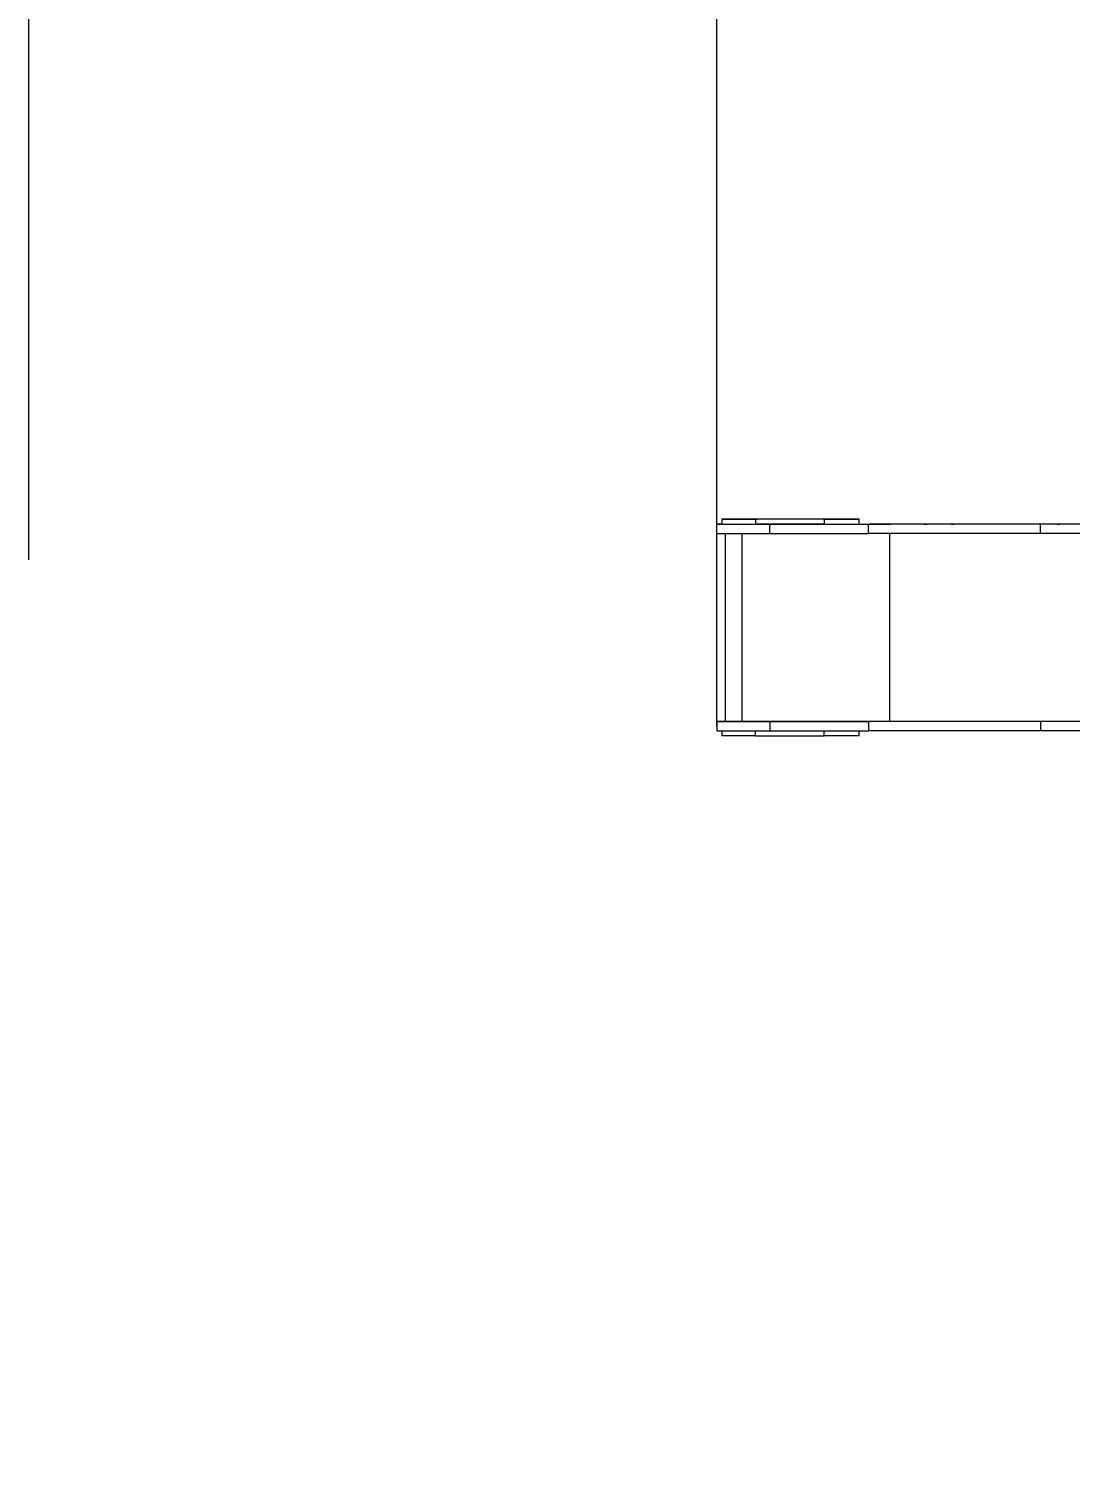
# Model space of a CAD drawing. Header units: millimetres. Extents: x 10665 to 29906, y -6125 to 7364.
# Drawn here: x 10665 to 13693, y -1018 to 3173 of the extents above; entities that cross this region are included whole.
import ezdxf

# ---------------------------------------------------------------- set-up
doc = ezdxf.new("R2010")
doc.units = ezdxf.units.MM
for name, color, linetype in [('DIKOM_ОБЪЕКТ', 7, 'Continuous'), ('DIKOM_РАЗМЕР_ЗОНА', 7, 'Continuous'), ('DIKOM_РАЗМЕР_ОБЪЕКТА', 7, 'Continuous')]:
    doc.layers.add(name, color=color, linetype=linetype)
doc.styles.add('style1', font='arial.ttf', dxfattribs={"width": 0.8})
doc.dimstyles.new('1-50', dxfattribs={"dimtxt": 300, "dimasz": 200, "dimexe": 100, "dimexo": 0, "dimgap": 100, "dimtad": 1, "dimdec": 0, "dimtxsty": 'style1', "dimcen": 0, "dimclrd": 7, "dimclre": 7, "dimadec": 1, "dimazin": 2, "dimtfac": 1, "dimtdec": 0, "dimtmove": 1, "dimatfit": 3, "dimfxl": 0, "dimlwd": 25, "dimlwe": 18, "dimarcsym": 0})

# ---------------------------------------------------------------- blocks, each defined once
blk = doc.blocks.new('*D16')
at = {"layer": 'Defpoints', "color": 0, "transparency": 16777216}
for p in [(12665, 4926.5), (12665, 1146.9), (26947.7, -1821.9)]:
    blk.add_point(p, dxfattribs=at)
at = {"layer": 'DIKOM_РАЗМЕР_ОБЪЕКТА', "color": 7, "lineweight": 18, "transparency": 16777216}
for p, q in [((12665, 1146.9), (12665, 5026.5)), ((26947.7, -1821.9), (26947.7, 5026.5))]:
    blk.add_line(p, q, dxfattribs=at)
at = {"layer": 'DIKOM_РАЗМЕР_ОБЪЕКТА', "color": 7, "lineweight": 25, "transparency": 16777216}
blk.add_line((26747.7, 4926.5), (12865, 4926.5), dxfattribs=at)
at = {"layer": 'DIKOM_РАЗМЕР_ОБЪЕКТА', "color": 7, "transparency": 16777216}
for points in [[(12865, 4959.9), (12865, 4893.2), (12665, 4926.5)], [(26747.7, 4959.9), (26747.7, 4893.2), (26947.7, 4926.5)]]:
    blk.add_solid(points, dxfattribs=at)
at = {"layer": 'DIKOM_РАЗМЕР_ОБЪЕКТА', "color": 0, "transparency": 16777216, "insert": (21497, 5179.8), "char_height": 300, "attachment_point": 5, "style": 'style1'}
blk.add_mtext('14300', dxfattribs=at)
blk = doc.blocks.new('*D14')
at = {"layer": 'Defpoints', "color": 0, "transparency": 16777216}
for p in [(28947.7, 6914), (10665, 1629.9), (28947.7, -1535.4)]:
    blk.add_point(p, dxfattribs=at)
at = {"layer": 'DIKOM_РАЗМЕР_ЗОНА', "color": 7, "lineweight": 18, "transparency": 16777216}
for p, q in [((10665, 1629.9), (10665, 7014)), ((28947.7, -1535.4), (28947.7, 7014))]:
    blk.add_line(p, q, dxfattribs=at)
at = {"layer": 'DIKOM_РАЗМЕР_ЗОНА', "color": 7, "lineweight": 25, "transparency": 16777216}
blk.add_line((10865, 6914), (28747.7, 6914), dxfattribs=at)
at = {"layer": 'DIKOM_РАЗМЕР_ЗОНА', "color": 7, "transparency": 16777216}
for points in [[(10865, 6947.4), (10865, 6880.7), (10665, 6914)], [(28747.7, 6947.4), (28747.7, 6880.7), (28947.7, 6914)]]:
    blk.add_solid(points, dxfattribs=at)
at = {"layer": 'DIKOM_РАЗМЕР_ЗОНА', "color": 0, "transparency": 16777216, "insert": (21431.5, 7167.3), "char_height": 300, "attachment_point": 5, "style": 'style1'}
blk.add_mtext('18300', dxfattribs=at)

msp = doc.modelspace()

# ---------------------------------------------------------------- linework, layer by layer
at = {"layer": 'DIKOM_ОБЪЕКТ', "color": 7, "linetype": 'Continuous', "lineweight": 15}
for p, q in [((12665, 1733.4), (12665, 1733.4)), ((12665, 1706.4), (12665, 1733.4)), ((12665, 1706.4), (12665, 1733.4)), ((12679.6, 1748.4), (12679.6, 1733.4)), ((12977.8, 1748.4), (12777.8, 1748.4)), ((12777.8, 1748.4), (12777.8, 1733.4)), ((12977.8, 1733.4), (12777.8, 1733.4)), ((12981.3, 1748.4), (12781.3, 1748.4)), ((12819.4, 1733.4), (13106.3, 1733.4)), ((12819.4, 1706.4), (12819.4, 1733.4)), ((12977.8, 1748.4), (12977.8, 1733.4)), ((13079.6, 1733.4), (13079.6, 1748.4)), ((13079.6, 1733.4), (13169.9, 1733.4)), ((13106.3, 1706.4), (13106.3, 1733.4)), ((14288.1, 1733.3), (13606.6, 1733.3)), ((13606.6, 1706.3), (13606.6, 1733.3)), ((12665, 1706.4), (12665, 1706.4)), ((12690, 1706.4), (12690, 1160.4)), ((12739.1, 1160.4), (12739.1, 1706.4)), ((12819.4, 1706.4), (13106.3, 1706.4)), ((13168.7, 1160.4), (13168.7, 1706.4)), ((14289.6, 1706.3), (13606.6, 1706.3)), ((12665, 1160.4), (12665, 1160.4)), ((12665, 1160.4), (12665, 1133.4)), ((12665, 1160.4), (12665, 1133.4)), ((12665, 1133.4), (12665, 1133.4)), ((12679.6, 1133.4), (12679.6, 1118.4)), ((13168.7, 1160.4), (12739.1, 1160.4)), ((12777.8, 1118.4), (12777.8, 1133.4)), ((12819.4, 1160.4), (13106.3, 1160.4)), ((12819.4, 1160.4), (12819.4, 1133.4)), ((12819.4, 1133.4), (13106.3, 1133.4)), ((12977.8, 1118.4), (12977.8, 1133.4)), ((13079.6, 1118.4), (13079.6, 1133.4)), ((13106.3, 1160.4), (13106.3, 1133.4)), ((14289.6, 1160.3), (13606.6, 1160.3)), ((13606.6, 1160.3), (13606.6, 1133.3)), ((14289.6, 1133.3), (13606.6, 1133.3)), ((12777.8, 1118.4), (12977.8, 1118.4))]:
    msp.add_line(p, q, dxfattribs=at)
at = {"layer": 'DIKOM_ОБЪЕКТ', "color": 7, "linetype": 'Continuous', "lineweight": 15, "flags": 128}
for points in [[(12665, 1733.4), (12665.2, 1733.4), (12665.7, 1733.4), (12666.7, 1733.4), (12667.9, 1733.4), (12669.6, 1733.4), (12671.6, 1733.4), (12673.9, 1733.4), (12676.7, 1733.4), (12679.7, 1733.4), (12683.1, 1733.4), (12686.8, 1733.4), (12690.8, 1733.4), (12695.1, 1733.4), (12699.8, 1733.4), (12704.7, 1733.4), (12709.9, 1733.4), (12715.4, 1733.4), (12721.1, 1733.4), (12727, 1733.4), (12733.2, 1733.4), (12739.6, 1733.4), (12746.2, 1733.4), (12753, 1733.4), (12759.9, 1733.4), (12767, 1733.4), (12774.2, 1733.4), (12781.6, 1733.4), (12789, 1733.4), (12796.5, 1733.4), (12804.1, 1733.4), (12811.8, 1733.4), (12819.4, 1733.4)], [(12679.6, 1733.4), (12679.4, 1733.4), (12676.5, 1733.4), (12673.8, 1733.4), (12671.5, 1733.4), (12669.5, 1733.4), (12667.9, 1733.4), (12666.6, 1733.4), (12665.7, 1733.4), (12665.2, 1733.4), (12665, 1733.4)], [(12781.3, 1748.4), (12775.4, 1748.4), (12769.5, 1748.4), (12763.6, 1748.4), (12757.8, 1748.4), (12752.1, 1748.4), (12746.4, 1748.4), (12740.9, 1748.4), (12735.5, 1748.4), (12730.2, 1748.4), (12725.2, 1748.4), (12720.3, 1748.4), (12715.6, 1748.4), (12711.2, 1748.4), (12707, 1748.4), (12703, 1748.4), (12699.4, 1748.4), (12696, 1748.4), (12692.9, 1748.4), (12690.1, 1748.4), (12687.6, 1748.4), (12685.4, 1748.4), (12683.6, 1748.4), (12682.1, 1748.4), (12681, 1748.4), (12680.1, 1748.4), (12679.7, 1748.4), (12679.6, 1748.4), (12679.8, 1748.4), (12680.4, 1748.4), (12681.4, 1748.4), (12682.7, 1748.4), (12684.3, 1748.4), (12686.3, 1748.4), (12688.6, 1748.4), (12691.2, 1748.4), (12694.1, 1748.4), (12697.3, 1748.4), (12700.8, 1748.4), (12704.6, 1748.4), (12708.7, 1748.4), (12713, 1748.4), (12717.5, 1748.4), (12722.3, 1748.4), (12727.2, 1748.4), (12732.4, 1748.4), (12737.7, 1748.4), (12743.1, 1748.4), (12748.7, 1748.4), (12754.4, 1748.4), (12760.2, 1748.4), (12766, 1748.4), (12771.9, 1748.4), (12777.8, 1748.4)], [(12679.6, 1733.4), (12679.6, 1733.4), (12679.8, 1733.4), (12680.4, 1733.4), (12681.4, 1733.4), (12682.7, 1733.4), (12684.3, 1733.4), (12686.3, 1733.4), (12688.6, 1733.4), (12691.2, 1733.4), (12694.1, 1733.4), (12697.3, 1733.4), (12700.8, 1733.4), (12704.6, 1733.4), (12708.7, 1733.4), (12713, 1733.4), (12717.5, 1733.4), (12722.3, 1733.4), (12727.2, 1733.4), (12732.4, 1733.4), (12737.7, 1733.4), (12743.1, 1733.4), (12748.7, 1733.4), (12754.4, 1733.4), (12760.2, 1733.4), (12766, 1733.4), (12771.9, 1733.4), (12777.8, 1733.4)], [(12775.6, 1748.4), (12775.7, 1748.4), (12776.2, 1748.4), (12777, 1748.4), (12778.1, 1748.4), (12779.2, 1748.4), (12780.4, 1748.4), (12781.5, 1748.4), (12782.5, 1748.4), (12783.2, 1748.4), (12783.5, 1748.4), (12783.5, 1748.4), (12783.2, 1748.4), (12782.6, 1748.4), (12781.6, 1748.4), (12780.5, 1748.4), (12779.4, 1748.4), (12778.2, 1748.4), (12777.1, 1748.4), (12776.3, 1748.4), (12775.8, 1748.4), (12775.6, 1748.4)], [(12975.6, 1748.4), (12975.7, 1748.4), (12976.2, 1748.4), (12977, 1748.4), (12978, 1748.4), (12979.2, 1748.4), (12980.4, 1748.4), (12981.5, 1748.4), (12982.4, 1748.4), (12983.1, 1748.4), (12983.5, 1748.4), (12983.5, 1748.4), (12983.2, 1748.4), (12982.5, 1748.4), (12981.6, 1748.4), (12980.5, 1748.4), (12979.3, 1748.4), (12978.2, 1748.4), (12977.1, 1748.4), (12976.3, 1748.4), (12975.8, 1748.4), (12975.6, 1748.4)], [(12977.8, 1748.4), (12983.7, 1748.4), (12989.6, 1748.4), (12995.5, 1748.4), (13001.3, 1748.4), (13007.1, 1748.4), (13012.7, 1748.4), (13018.3, 1748.4), (13023.7, 1748.4), (13028.9, 1748.4), (13034, 1748.4), (13038.8, 1748.4), (13043.5, 1748.4), (13047.9, 1748.4), (13052.1, 1748.4), (13056.1, 1748.4), (13059.8, 1748.4), (13063.2, 1748.4), (13066.3, 1748.4), (13069.1, 1748.4), (13071.6, 1748.4), (13073.7, 1748.4), (13075.5, 1748.4), (13077, 1748.4), (13078.2, 1748.4), (13079, 1748.4), (13079.4, 1748.4), (13079.5, 1748.4), (13079.3, 1748.4), (13078.7, 1748.4), (13077.8, 1748.4), (13076.5, 1748.4), (13074.8, 1748.4), (13072.9, 1748.4), (13070.6, 1748.4), (13068, 1748.4), (13065, 1748.4), (13061.8, 1748.4), (13058.3, 1748.4), (13054.5, 1748.4), (13050.5, 1748.4), (13046.1, 1748.4), (13041.6, 1748.4), (13036.9, 1748.4), (13031.9, 1748.4), (13026.8, 1748.4), (13021.5, 1748.4), (13016, 1748.4), (13010.4, 1748.4), (13004.7, 1748.4), (12999, 1748.4), (12993.1, 1748.4), (12987.2, 1748.4), (12981.3, 1748.4)], [(12977.8, 1733.4), (12983.7, 1733.4), (12989.6, 1733.4), (12995.5, 1733.4), (13001.3, 1733.4), (13007.1, 1733.4), (13012.7, 1733.4), (13018.3, 1733.4), (13023.7, 1733.4), (13028.9, 1733.4), (13034, 1733.4), (13038.8, 1733.4), (13043.5, 1733.4), (13047.9, 1733.4), (13052.1, 1733.4), (13056.1, 1733.4), (13059.8, 1733.4), (13063.2, 1733.4), (13066.3, 1733.4), (13069.1, 1733.4), (13071.6, 1733.4), (13073.7, 1733.4), (13075.5, 1733.4), (13077, 1733.4), (13078.2, 1733.4), (13079, 1733.4), (13079.4, 1733.4), (13079.6, 1733.4)], [(13606.6, 1733.3), (13593.4, 1733.3), (13580, 1733.3), (13566.4, 1733.3), (13552.6, 1733.3), (13538.6, 1733.3), (13524.4, 1733.3), (13510, 1733.3), (13495.3, 1733.3), (13480.6, 1733.3), (13465.6, 1733.4), (13450.5, 1733.4), (13435.2, 1733.4), (13419.7, 1733.4), (13404.1, 1733.4), (13388.4, 1733.4), (13372.5, 1733.4), (13356.5, 1733.4), (13340.4, 1733.4), (13324.1, 1733.4), (13307.8, 1733.4), (13291.4, 1733.4), (13274.8, 1733.4), (13258.2, 1733.4), (13241.5, 1733.4), (13224.8, 1733.4), (13208, 1733.4), (13191.1, 1733.4), (13174.2, 1733.4), (13157.3, 1733.4), (13140.3, 1733.4), (13123.3, 1733.4), (13106.3, 1733.4)], [(13706.3, 1733.4), (13689.6, 1733.4), (13672.7, 1733.4), (13655.7, 1733.4), (13638.4, 1733.4), (13621, 1733.4), (13603.5, 1733.4), (13585.8, 1733.4), (13567.9, 1733.4), (13549.9, 1733.4), (13531.8, 1733.4), (13513.5, 1733.4), (13495.1, 1733.4), (13476.6, 1733.4), (13458, 1733.4), (13439.3, 1733.4), (13420.5, 1733.4), (13401.5, 1733.4), (13382.6, 1733.4), (13363.5, 1733.4), (13344.3, 1733.4), (13325.1, 1733.4), (13305.9, 1733.4), (13286.6, 1733.4), (13267.2, 1733.4), (13247.8, 1733.4), (13228.4, 1733.4), (13208.9, 1733.4), (13189.4, 1733.4), (13169.9, 1733.4)], [(13267.7, 1733.4), (13267.9, 1733.4), (13268.4, 1733.4), (13269.2, 1733.4), (13270.2, 1733.4), (13271.4, 1733.4), (13272.6, 1733.4), (13273.7, 1733.4), (13274.6, 1733.4), (13275.3, 1733.4), (13275.7, 1733.4), (13275.7, 1733.4), (13275.3, 1733.4), (13274.6, 1733.4), (13273.7, 1733.4), (13272.6, 1733.4), (13271.4, 1733.4), (13270.2, 1733.4), (13269.2, 1733.4), (13268.4, 1733.4), (13267.9, 1733.4), (13267.7, 1733.4)], [(13346.7, 1733.4), (13346.9, 1733.4), (13347.4, 1733.4), (13348.2, 1733.4), (13349.3, 1733.4), (13350.4, 1733.4), (13351.6, 1733.4), (13352.7, 1733.4), (13353.7, 1733.4), (13354.3, 1733.4), (13354.7, 1733.4), (13354.7, 1733.4), (13354.3, 1733.4), (13353.7, 1733.4), (13352.7, 1733.4), (13351.6, 1733.4), (13350.4, 1733.4), (13349.3, 1733.4), (13348.2, 1733.4), (13347.4, 1733.4), (13346.9, 1733.4), (13346.7, 1733.4)], [(13654.8, 1733.4), (13655, 1733.4), (13655.5, 1733.4), (13656.3, 1733.4), (13657.3, 1733.4), (13658.5, 1733.4), (13659.7, 1733.4), (13660.8, 1733.4), (13661.7, 1733.4), (13662.4, 1733.4), (13662.8, 1733.4), (13662.8, 1733.4), (13662.4, 1733.4), (13661.7, 1733.4), (13660.8, 1733.4), (13659.7, 1733.4), (13658.5, 1733.4), (13657.3, 1733.4), (13656.3, 1733.4), (13655.5, 1733.4), (13655, 1733.4), (13654.8, 1733.4)], [(12665, 1706.4), (12665.2, 1706.4), (12665.7, 1706.4), (12666.7, 1706.4), (12667.9, 1706.4), (12669.6, 1706.4), (12671.6, 1706.4), (12673.9, 1706.4), (12676.7, 1706.4), (12679.7, 1706.4), (12683.1, 1706.4), (12686.8, 1706.4), (12690.8, 1706.4), (12695.1, 1706.4), (12699.8, 1706.4), (12704.7, 1706.4), (12709.9, 1706.4), (12715.4, 1706.4), (12721.1, 1706.4), (12727, 1706.4), (12733.2, 1706.4), (12739.6, 1706.4), (12746.2, 1706.4), (12753, 1706.4), (12759.9, 1706.4), (12767, 1706.4), (12774.2, 1706.4), (12781.6, 1706.4), (12789, 1706.4), (12796.5, 1706.4), (12804.1, 1706.4), (12811.8, 1706.4), (12819.4, 1706.4)], [(13606.6, 1706.3), (13593.4, 1706.3), (13580, 1706.3), (13566.4, 1706.3), (13552.6, 1706.3), (13538.6, 1706.3), (13524.4, 1706.3), (13510, 1706.3), (13495.3, 1706.3), (13480.6, 1706.3), (13465.6, 1706.4), (13450.5, 1706.4), (13435.2, 1706.4), (13419.7, 1706.4), (13404.1, 1706.4), (13388.4, 1706.4), (13372.5, 1706.4), (13356.5, 1706.4), (13340.4, 1706.4), (13324.1, 1706.4), (13307.8, 1706.4), (13291.4, 1706.4), (13274.8, 1706.4), (13258.2, 1706.4), (13241.5, 1706.4), (13224.8, 1706.4), (13208, 1706.4), (13191.1, 1706.4), (13174.2, 1706.4), (13157.3, 1706.4), (13140.3, 1706.4), (13123.3, 1706.4), (13106.3, 1706.4)], [(12665, 1160.4), (12665.2, 1160.4), (12665.7, 1160.4), (12666.7, 1160.4), (12667.9, 1160.4), (12669.6, 1160.4), (12671.6, 1160.4), (12673.9, 1160.4), (12676.7, 1160.4), (12679.7, 1160.4), (12683.1, 1160.4), (12686.8, 1160.4), (12690.8, 1160.4), (12695.1, 1160.4), (12699.8, 1160.4), (12704.7, 1160.4), (12709.9, 1160.4), (12715.4, 1160.4), (12721.1, 1160.4), (12727, 1160.4), (12733.2, 1160.4), (12739.6, 1160.4), (12746.2, 1160.4), (12753, 1160.4), (12759.9, 1160.4), (12767, 1160.4), (12774.2, 1160.4), (12781.6, 1160.4), (12789, 1160.4), (12796.5, 1160.4), (12804.1, 1160.4), (12811.8, 1160.4), (12819.4, 1160.4)], [(12690, 1160.4), (12686.2, 1160.4), (12682.7, 1160.4), (12679.4, 1160.4), (12676.5, 1160.4), (12673.8, 1160.4), (12671.5, 1160.4), (12669.5, 1160.4), (12667.9, 1160.4), (12666.6, 1160.4), (12665.7, 1160.4), (12665.2, 1160.4), (12665, 1160.4)], [(12665, 1133.4), (12665.2, 1133.4), (12665.7, 1133.4), (12666.7, 1133.4), (12667.9, 1133.4), (12669.6, 1133.4), (12671.6, 1133.4), (12673.9, 1133.4), (12676.7, 1133.4), (12679.7, 1133.4), (12683.1, 1133.4), (12686.8, 1133.4), (12690.8, 1133.4), (12695.1, 1133.4), (12699.8, 1133.4), (12704.7, 1133.4), (12709.9, 1133.4), (12715.4, 1133.4), (12721.1, 1133.4), (12727, 1133.4), (12733.2, 1133.4), (12739.6, 1133.4), (12746.2, 1133.4), (12753, 1133.4), (12759.9, 1133.4), (12767, 1133.4), (12774.2, 1133.4), (12781.6, 1133.4), (12789, 1133.4), (12796.5, 1133.4), (12804.1, 1133.4), (12811.8, 1133.4), (12819.4, 1133.4)], [(12739.1, 1160.4), (12734.9, 1160.4), (12730.7, 1160.4), (12726.6, 1160.4), (12722.6, 1160.4), (12718.7, 1160.4), (12715, 1160.4), (12711.4, 1160.4), (12708.1, 1160.4), (12704.9, 1160.4), (12702, 1160.4), (12699.4, 1160.4), (12697.1, 1160.4), (12695.1, 1160.4), (12693.4, 1160.4), (12692, 1160.4), (12691, 1160.4), (12690.3, 1160.4), (12690, 1160.4), (12690, 1160.4)], [(13606.6, 1160.3), (13593.4, 1160.3), (13580, 1160.3), (13566.4, 1160.3), (13552.6, 1160.3), (13538.6, 1160.3), (13524.4, 1160.3), (13510, 1160.3), (13495.3, 1160.3), (13480.6, 1160.3), (13465.6, 1160.4), (13450.5, 1160.4), (13435.2, 1160.4), (13419.7, 1160.4), (13404.1, 1160.4), (13388.4, 1160.4), (13372.5, 1160.4), (13356.5, 1160.4), (13340.4, 1160.4), (13324.1, 1160.4), (13307.8, 1160.4), (13291.4, 1160.4), (13274.8, 1160.4), (13258.2, 1160.4), (13241.5, 1160.4), (13224.8, 1160.4), (13208, 1160.4), (13191.1, 1160.4), (13174.2, 1160.4), (13157.3, 1160.4), (13140.3, 1160.4), (13123.3, 1160.4), (13106.3, 1160.4)], [(13606.6, 1133.3), (13593.4, 1133.3), (13580, 1133.3), (13566.4, 1133.3), (13552.6, 1133.3), (13538.6, 1133.3), (13524.4, 1133.3), (13510, 1133.3), (13495.3, 1133.3), (13480.6, 1133.3), (13465.6, 1133.4), (13450.5, 1133.4), (13435.2, 1133.4), (13419.7, 1133.4), (13404.1, 1133.4), (13388.4, 1133.4), (13372.5, 1133.4), (13356.5, 1133.4), (13340.4, 1133.4), (13324.1, 1133.4), (13307.8, 1133.4), (13291.4, 1133.4), (13274.8, 1133.4), (13258.2, 1133.4), (13241.5, 1133.4), (13224.8, 1133.4), (13208, 1133.4), (13191.1, 1133.4), (13174.2, 1133.4), (13157.3, 1133.4), (13140.3, 1133.4), (13123.3, 1133.4), (13106.3, 1133.4)], [(13703.1, 1160.4), (13687.3, 1160.4), (13671.2, 1160.4), (13655, 1160.4), (13638.6, 1160.4), (13622, 1160.4), (13605.2, 1160.4), (13588.3, 1160.4), (13571.2, 1160.4), (13554, 1160.4), (13536.6, 1160.4), (13519.1, 1160.4), (13501.4, 1160.4), (13483.6, 1160.4), (13465.8, 1160.4), (13447.8, 1160.4), (13429.6, 1160.4), (13411.4, 1160.4), (13393.1, 1160.4), (13374.7, 1160.4), (13356.3, 1160.4), (13337.7, 1160.4), (13319.1, 1160.4), (13300.5, 1160.4), (13281.7, 1160.4), (13263, 1160.4), (13244.2, 1160.4), (13225.3, 1160.4), (13206.5, 1160.4), (13187.6, 1160.4), (13168.7, 1160.4)], [(12777.8, 1118.4), (12771.9, 1118.4), (12766, 1118.4), (12760.2, 1118.4), (12754.4, 1118.4), (12748.7, 1118.4), (12743.1, 1118.4), (12737.7, 1118.4), (12732.4, 1118.4), (12727.2, 1118.4), (12722.3, 1118.4), (12717.5, 1118.4), (12713, 1118.4), (12708.7, 1118.4), (12704.6, 1118.4), (12700.8, 1118.4), (12697.3, 1118.4), (12694.1, 1118.4), (12691.2, 1118.4), (12688.6, 1118.4), (12686.3, 1118.4), (12684.3, 1118.4), (12682.7, 1118.4), (12681.4, 1118.4), (12680.4, 1118.4), (12679.8, 1118.4), (12679.6, 1118.4), (12679.6, 1118.4)], [(13079.6, 1118.4), (13079.4, 1118.4), (13079, 1118.4), (13078.2, 1118.4), (13077, 1118.4), (13075.5, 1118.4), (13073.7, 1118.4), (13071.6, 1118.4), (13069.1, 1118.4), (13066.3, 1118.4), (13063.2, 1118.4), (13059.8, 1118.4), (13056.1, 1118.4), (13052.1, 1118.4), (13047.9, 1118.4), (13043.5, 1118.4), (13038.8, 1118.4), (13034, 1118.4), (13028.9, 1118.4), (13023.7, 1118.4), (13018.3, 1118.4), (13012.7, 1118.4), (13007.1, 1118.4), (13001.3, 1118.4), (12995.5, 1118.4), (12989.6, 1118.4), (12983.7, 1118.4), (12977.8, 1118.4)]]:
    msp.add_lwpolyline(points, dxfattribs=at)

# ---------------------------------------------------------------- dimensions: what is measured, and where the dimension line sits
at = {"layer": 'DIKOM_РАЗМЕР_ЗОНА'}
dim = msp.add_linear_dim(base=(28947.7, 6914), p1=(10665, 1629.9), p2=(28947.7, -1535.4), text='18300', dimstyle='1-50', override={"dimscale": 1, "dimtix": 0, "dimtofl": 1, "dimtmove": 1, "dimatfit": 3}, dxfattribs=at)
dim.commit()
dim.dimension.update_dxf_attribs({"geometry": '*D14', "text_midpoint": (21431.5, 6914), "dimtype": 160})
at = {"layer": 'DIKOM_РАЗМЕР_ОБЪЕКТА'}
dim = msp.add_linear_dim(base=(12665, 4926.5), p1=(26947.7, -1821.9), p2=(12665, 1146.9), angle=180, text='14300', dimstyle='1-50', override={"dimscale": 1, "dimtix": 0, "dimtofl": 1, "dimtmove": 1, "dimatfit": 3}, dxfattribs=at)
dim.commit()
dim.dimension.update_dxf_attribs({"geometry": '*D16', "text_midpoint": (21497, 4926.5), "dimtype": 160})

doc.saveas('drawing.dxf')
